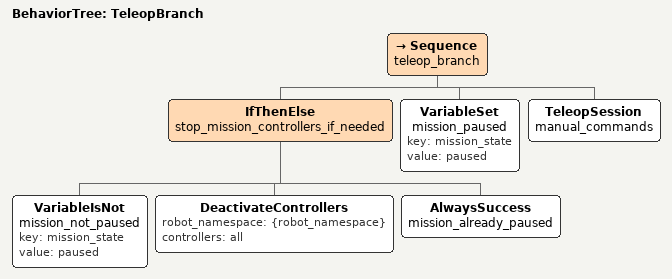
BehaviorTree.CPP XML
<root>

  <BehaviorTree ID="TeleopBranch">
    <Sequence name="teleop_branch">
      <IfThenElse name="stop_mission_controllers_if_needed">
        <VariableIsNot
          name="mission_not_paused"
          key="mission_state"
          value="paused"
        />
        <DeactivateControllers robot_namespace="{robot_namespace}" controllers="all"/>
        <AlwaysSuccess name="mission_already_paused"/>
      </IfThenElse>

      <VariableSet name="mission_paused" key="mission_state" value="paused"/>
      <TeleopSession name="manual_commands"/>
    </Sequence>
  </BehaviorTree>

</root>
